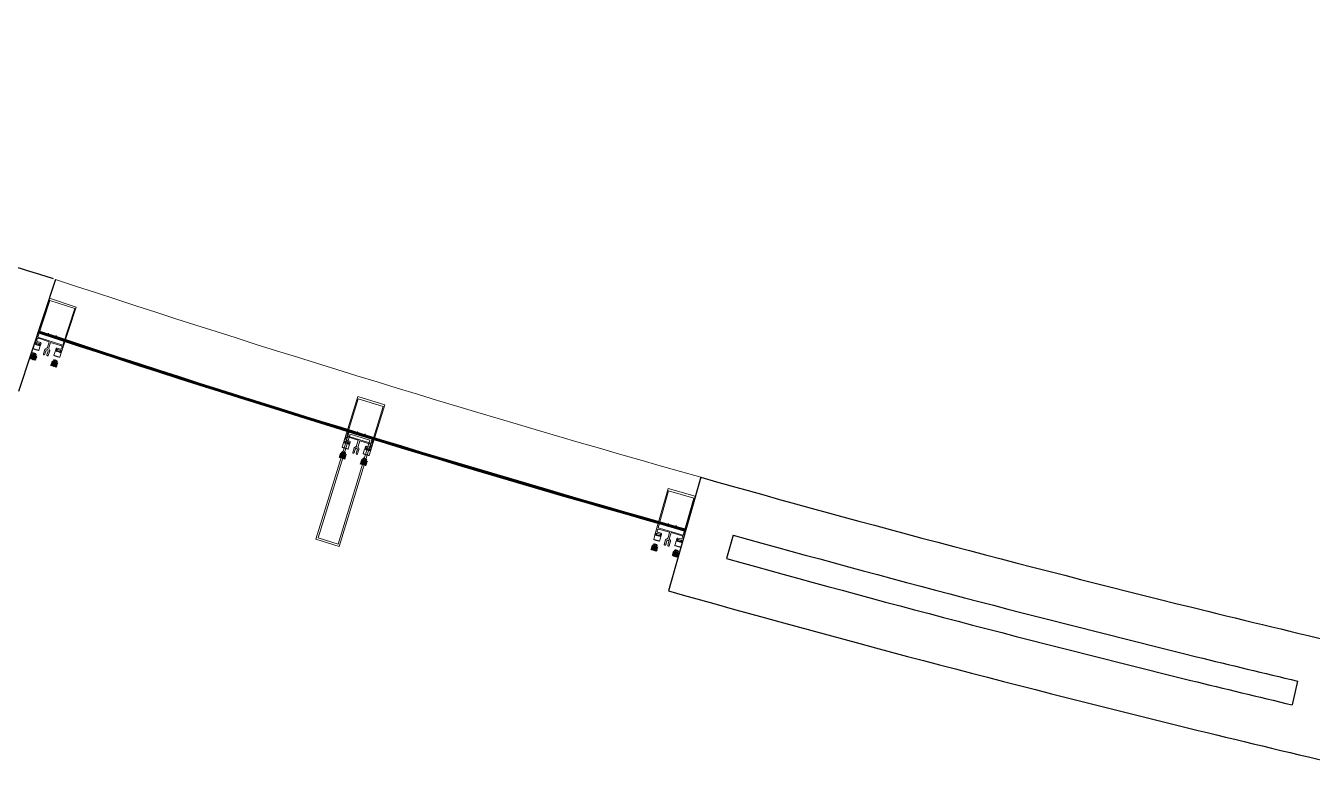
# Model space of a CAD drawing. Header units: millimetres. Extents: x 8275 to 147087, y -297470 to -191881.
# Drawn here: x 99840 to 103272, y -289359 to -287396 of the extents above; entities that cross this region are included whole.
import ezdxf

# ---------------------------------------------------------------- set-up
doc = ezdxf.new("R2010")
doc.units = ezdxf.units.MM
doc.header["$LTSCALE"] = 250
doc.header["$MEASUREMENT"] = 0
for name, color, linetype, lineweight in [('hatch', 9, 'Continuous', 0), ('wall', 1, 'Continuous', 30), ('win', 4, 'Continuous', 20)]:
    doc.layers.add(name, color=color, linetype=linetype, lineweight=lineweight)

msp = doc.modelspace()

# ---------------------------------------------------------------- hatches: boundary and pattern name
at = {"layer": 'hatch', "extrusion": (-0.000837762816836863, -0.002554982769501529, 0.9999963851017215)}
h = msp.add_hatch(dxfattribs=at)
h.set_pattern_fill('AR-HBONE', color=256, scale=0.41118421049635, style=0)
h.set_pattern_definition([(45, (-6696.189372471301, -319043.095235706), (1.826024711421459e-16, 2.326009148470459), [4.9342105259562, -1.6447368419854]), (135, (-6695.026367896935, -319041.9322311317), (1.826024711421459e-16, 2.326009148470459), [4.9342105259562, -1.6447368419854])])
h.paths.add_polyline_path([(99859.34301066614, -288272.9937269473), (99858.70244112733, -288274.9473087958), (99863.91199271596, -288276.6554942452), (99864.55256226502, -288274.7019123891)], flags=16)
h.paths.add_polyline_path([(99920.4518691593, -288293.0310106049), (99919.8112996149, -288294.9845924394), (99914.60174802347, -288293.2764069887), (99915.24231756321, -288291.3228251414)], flags=16)
edge = h.paths.add_edge_path()
edge.add_arc((99864.66647673148, -288289.7510491198), 0.685307017593639, 161.8459460190396, 341.8459460190397, ccw=False)
edge.add_arc((99863.36408883176, -288289.324002757), 0.685307017593639, 161.8459460190396, 341.8459460190397, ccw=False)
edge.add_arc((99862.06170093297, -288288.8969563938), 0.6853070184712217, 161.8459459423333, 341.84594594233346, ccw=False)
edge.add_arc((99860.75931302953, -288288.4699100293), 0.6853070185111118, 161.8459460924107, 341.8459460924108, ccw=False)
edge.add_arc((99859.45692513167, -288288.0428636668), 0.6853070167758916, 161.8459462483245, 341.8459462483246, ccw=False)
edge.add_arc((99858.15453723568, -288287.615817305), 0.685307017593639, 161.8459460190396, 341.8459460190397, ccw=False)
edge.add_arc((99856.85214933689, -288287.188770942), 0.685307017593639, 161.8459460198733, 341.84594601987345, ccw=False)
edge.add_arc((99855.5497614381, -288286.761724579), 0.6853070185310569, 161.8459460924107, 341.8459460924108, ccw=False)
edge.add_arc((99854.24737354304, -288286.3346782172), 0.6853070148412208, 161.845945950671, 341.8459459506711, ccw=False)
edge.add_arc((99852.94498564425, -288285.9076318546), 0.6853070203261121, 161.8459460882419, 341.84594608824204, ccw=False)
edge.add_arc((99851.6425977408, -288285.4805854901), 0.685307017593639, 161.8459460190396, 341.8459460190397, ccw=False)
edge.add_arc((99850.34020984574, -288285.0535391283), 0.6853070149010559, 161.8459461024159, 341.845946102416, ccw=False)
edge.add_line((99849.68901589821, -288284.8400159472), (99853.49288953264, -288273.2391233343))
edge.add_line((99853.49288953404, -288273.2391233449), (99857.13957565353, -288274.434853162))
edge.add_line((99857.1395756512, -288274.4348531608), (99857.78014519328, -288272.4812713042))
edge.add_line((99857.78014518815, -288272.4812713126), (99856.08704091917, -288271.9261110406))
edge.add_line((99856.08704092103, -288271.9261110412), (99858.72081584652, -288269.1836768612))
edge.add_line((99858.72081584792, -288269.1836768622), (99867.206616171, -288271.9661276054))
edge.add_line((99867.20661617006, -288271.9661276024), (99867.80853200733, -288275.7695283039))
edge.add_line((99867.80853200733, -288275.7695283061), (99866.11542773835, -288275.2143680342))
edge.add_line((99866.11542773928, -288275.2143680351), (99865.47485819628, -288277.1679498818))
edge.add_line((99865.47485819488, -288277.1679498809), (99869.12154431018, -288278.3636796965))
edge.add_line((99869.12154430925, -288278.3636796959), (99865.31764938479, -288289.9646372191))
edge.add_arc((99906.26613165467, -288303.3014682762), 0.685307017593639, 161.8459460890757, 341.8459460890756)
edge.add_arc((99907.56851955346, -288303.728514639), 0.685307017593639, 161.8459460890757, 341.8459460890756)
edge.add_arc((99908.87090745318, -288304.1555610021), 0.6853070184512765, 161.845946165782, 341.8459461657818)
edge.add_arc((99910.17329535756, -288304.5826073666), 0.6853070185310569, 161.8459460157046, 341.8459460157049)
edge.add_arc((99911.47568325262, -288305.0096537285), 0.6853070167758916, 161.8459458597908, 341.8459458597911)
edge.add_arc((99912.77807115047, -288305.4367000913), 0.685307017593639, 161.8459460890757, 341.8459460890756)
edge.add_arc((99914.08045904554, -288305.8637464525), 0.6853070176135841, 161.845946088242, 341.8459460882419)
edge.add_arc((99915.38284694805, -288306.2907928168), 0.6853070185111118, 161.8459460157046, 341.8459460157049)
edge.add_arc((99916.68523484404, -288306.7178391787), 0.685307014861166, 161.8459461574443, 341.8459461574442)
edge.add_arc((99917.98762274283, -288307.144885542), 0.6853070203261121, 161.8459460198734, 341.8459460198737)
edge.add_arc((99919.29001064628, -288307.5719319065), 0.685307017593639, 161.8459460890757, 341.8459460890756)
edge.add_arc((99920.59239854134, -288307.998978268), 0.6853070149210011, 161.8459460056994, 341.8459460056997)
edge.add_line((99921.24359248701, -288308.2125014476), (99925.02085120586, -288296.692777891))
edge.add_line((99925.02085120726, -288296.6927778902), (99921.37416509195, -288295.4970480746))
edge.add_line((99921.37416509009, -288295.4970480733), (99922.01473463309, -288293.5434662266))
edge.add_line((99922.01473463542, -288293.5434662279), (99923.7078389044, -288294.0986264999))
edge.add_line((99923.70783890161, -288294.0986265106), (99923.20929579186, -288290.3291211911))
edge.add_line((99923.20929579559, -288290.3291211917), (99914.72349546693, -288287.5466704661))
edge.add_line((99914.72349546786, -288287.5466704571), (99911.98634781578, -288290.2552092359))
edge.add_line((99911.98634781718, -288290.255209234), (99913.67945208616, -288290.810369506))
edge.add_line((99913.67945208336, -288290.8103695172), (99913.03888254036, -288292.7639513639))
edge.add_line((99913.03888253897, -288292.7639513633), (99909.39219642367, -288291.5682215477))
edge.add_line((99909.39219642832, -288291.5682215492), (99905.61491642176, -288303.0880100264))
at = {"layer": 'hatch', "extrusion": (-0.0007909478957752308, -0.002569860874812656, 0.9999963851017215)}
h = msp.add_hatch(dxfattribs=at)
h.set_pattern_fill('AR-HBONE', color=256, scale=0.411184210496354, angle=4.367827168757881e-19, style=0)
h.set_pattern_definition([(45.0000000000002, (-6695.660587545019, -319043.2519277833), (1.825847392846881e-16, 2.326009148470476), [4.93421052595624, -1.644736841985417]), (135, (-6694.497582970653, -319042.0889232089), (1.825847392846881e-16, 2.326009148470476), [4.934210525956235, -1.644736841985416])])
h.paths.add_polyline_path([(100684.7236865204, -288536.4448358666), (100684.1189125468, -288538.4097938339), (100689.3588004526, -288540.0225244435), (100689.9635744369, -288538.0575664684)], flags=16)
h.paths.add_polyline_path([(100746.1883947788, -288555.3624192586), (100745.5836207992, -288557.3273772121), (100740.3437328906, -288555.7146466013), (100740.9485068656, -288553.7496886352)], flags=16)
edge = h.paths.add_edge_path()
edge.add_arc((100690.3523924038, -288553.1021107764), 0.685307017593643, 162.8927021319129, 342.8927021319131, ccw=False)
edge.add_arc((100689.0424204249, -288552.6989281235), 0.685307017593643, 162.8927021319129, 342.8927021319131, ccw=False)
edge.add_arc((100687.732448447, -288552.2957454703), 0.6853070184712257, 162.8927020552067, 342.8927020552068, ccw=False)
edge.add_arc((100686.4224764644, -288551.8925628159), 0.6853070185111158, 162.8927022052841, 342.89270220528425, ccw=False)
edge.add_arc((100685.1125044873, -288551.4893801633), 0.6853070167758956, 162.8927023611978, 342.89270236119796, ccw=False)
edge.add_arc((100683.8025325122, -288551.0861975115), 0.685307017593643, 162.8927021319129, 342.8927021319131, ccw=False)
edge.add_arc((100682.4925605342, -288550.6830148585), 0.685307017593643, 162.8927021327467, 342.8927021327468, ccw=False)
edge.add_arc((100681.1825885553, -288550.2798322053), 0.6853070185310609, 162.8927022052841, 342.89270220528425, ccw=False)
edge.add_arc((100679.8726165816, -288549.8766495535), 0.6853070148412248, 162.8927020635443, 342.89270206354445, ccw=False)
edge.add_arc((100678.5626446036, -288549.4734669009), 0.6853070203261161, 162.8927022011153, 342.8927022011154, ccw=False)
edge.add_arc((100677.2526726205, -288549.0702842465), 0.685307017593643, 162.8927021319129, 342.8927021319131, ccw=False)
edge.add_arc((100675.9427006458, -288548.6671015946), 0.6853070149010599, 162.8927022152893, 342.8927022152894, ccw=False)
edge.add_line((100675.2877146592, -288548.4655102685), (100678.879024635, -288536.7970632124))
edge.add_line((100678.8790246364, -288536.7970632229), (100682.5469461781, -288537.925974652))
edge.add_line((100682.5469461758, -288537.9259746508), (100683.1517201526, -288535.9610166754))
edge.add_line((100683.1517201475, -288535.9610166838), (100681.4487565755, -288535.4368792348))
edge.add_line((100681.4487565769, -288535.4368792354), (100684.0319923018, -288532.6467880575))
edge.add_line((100684.0319923031, -288532.6467880585), (100692.5672072307, -288535.2737531142))
edge.add_line((100692.5672072293, -288535.2737531112), (100693.2385043767, -288539.0655231083))
edge.add_line((100693.2385043771, -288539.0655231105), (100691.5355408051, -288538.5413856615))
edge.add_line((100691.5355408061, -288538.5413856626), (100690.9307668278, -288540.5063436282))
edge.add_line((100690.9307668264, -288540.5063436273), (100694.598688364, -288541.635255055))
edge.add_line((100694.5986883626, -288541.6352550543), (100691.007358286, -288553.3037673988))
edge.add_arc((100732.1926486394, -288565.8903126525), 0.685307017593643, 162.8927022019492, 342.8927022019491)
edge.add_arc((100733.5026206169, -288566.2934953054), 0.685307017593643, 162.8927022019492, 342.8927022019491)
edge.add_arc((100734.8125925958, -288566.6966779584), 0.6853070184512805, 162.8927022786554, 342.8927022786553)
edge.add_arc((100736.1225645793, -288567.0998606128), 0.6853070185310609, 162.892702128578, 342.8927021285783)
edge.add_arc((100737.432536554, -288567.5030432648), 0.6853070167758956, 162.8927019726643, 342.8927019726646)
edge.add_arc((100738.742508532, -288567.9062259177), 0.685307017593643, 162.8927022019492, 342.8927022019491)
edge.add_arc((100740.0524805057, -288568.309408569), 0.6853070176135881, 162.8927022011154, 342.8927022011153)
edge.add_arc((100741.3624524879, -288568.7125912232), 0.6853070185111158, 162.892702128578, 342.8927021285783)
edge.add_arc((100742.6724244626, -288569.1157738752), 0.68530701486117, 162.8927022703178, 342.8927022703177)
edge.add_arc((100743.9823964415, -288569.5189565286), 0.6853070203261161, 162.8927021327468, 342.8927021327472)
edge.add_arc((100745.2923684236, -288569.922139183), 0.685307017593643, 162.8927022019492, 342.8927022019491)
edge.add_arc((100746.6023403978, -288570.3253218346), 0.6853070149210051, 162.8927021185729, 342.8927021185731)
edge.add_line((100747.2573263831, -288570.5269131592), (100750.8235087073, -288558.9401078239))
edge.add_line((100750.8235087096, -288558.9401078231), (100747.1555871721, -288557.8111963954))
edge.add_line((100747.1555871693, -288557.8111963941), (100747.7603611475, -288555.8462384285))
edge.add_line((100747.7603611503, -288555.8462384298), (100749.4633247223, -288556.3703758788))
edge.add_line((100749.4633247195, -288556.3703758896), (100748.8960022604, -288552.6106071714))
edge.add_line((100748.8960022646, -288552.610607172), (100740.360787332, -288549.983642134))
edge.add_line((100740.3607873329, -288549.9836421249), (100737.6735769202, -288552.7417320046))
edge.add_line((100737.6735769216, -288552.7417320026), (100739.3765404936, -288553.2658694516))
edge.add_line((100739.3765404908, -288553.2658694629), (100738.7717665126, -288555.2308274285))
edge.add_line((100738.7717665117, -288555.230827428), (100735.1038449741, -288554.1019160003))
edge.add_line((100735.1038449793, -288554.1019160017), (100731.5376425567, -288565.6887866357))
at = {"layer": 'hatch', "extrusion": (-0.00073484566932782, -0.002586461933220639, 0.9999963851017214)}
h = msp.add_hatch(dxfattribs=at)
h.set_pattern_fill('AR-HBONE', color=256, scale=0.411184210496346, angle=-2.547899181775431e-19, style=0)
h.set_pattern_definition([(45, (-6695.026881053927, -319043.4267600465), (1.826093668644895e-16, 2.326009148470429), [4.934210525956163, -1.644736841985384]), (135, (-6693.863876479561, -319042.2637554721), (1.826093668644895e-16, 2.326009148470429), [4.934210525956163, -1.644736841985384])])
h.paths.add_polyline_path([(101516.1925901919, -288782.5873112087), (101515.6307130362, -288784.5649627033), (101520.9044503476, -288786.0633017991), (101521.4663275144, -288784.0856502965)], flags=16)
h.paths.add_polyline_path([(101578.054357306, -288800.1630641733), (101577.4924801438, -288802.1407156542), (101572.2187428288, -288800.6423765573), (101572.7806199854, -288798.6647250638)], flags=16)
edge = h.paths.add_edge_path()
edge.add_arc((101522.182393331, -288799.118173125), 0.685307017593635, 164.1394447561272, 344.1394447561273, ccw=False)
edge.add_arc((101520.8639590013, -288798.7435883507), 0.685307017593635, 164.1394447561272, 344.1394447561273, ccw=False)
edge.add_arc((101519.5455246716, -288798.369003576), 0.6853070184712177, 164.1394446794209, 344.1394446794211, ccw=False)
edge.add_arc((101518.2270903373, -288797.9944188001), 0.6853070185111078, 164.1394448294983, 344.1394448294985, ccw=False)
edge.add_arc((101516.9086560085, -288797.6198340261), 0.6853070167758876, 164.1394449854121, 344.13944498541224, ccw=False)
edge.add_arc((101515.5902216816, -288797.2452492527), 0.685307017593635, 164.1394447561272, 344.1394447561273, ccw=False)
edge.add_arc((101514.2717873519, -288796.8706644781), 0.685307017593635, 164.1394447569609, 344.1394447569611, ccw=False)
edge.add_arc((101512.9533530212, -288796.4960797036), 0.6853070185310529, 164.1394448294983, 344.1394448294985, ccw=False)
edge.add_arc((101511.6349186962, -288796.1214949301), 0.6853070148412168, 164.1394446877586, 344.1394446877587, ccw=False)
edge.add_arc((101510.3164843665, -288795.746910156), 0.6853070203261081, 164.1394448253295, 344.1394448253297, ccw=False)
edge.add_arc((101508.9980500312, -288795.3723253803), 0.685307017593635, 164.1394447561272, 344.1394447561273, ccw=False)
edge.add_arc((101507.6796157052, -288794.9977406068), 0.685307014901052, 164.1394448395035, 344.13944483950365, ccw=False)
edge.add_line((101507.0203985432, -288794.8104482199), (101510.3569757179, -288783.0666235958))
edge.add_line((101510.3569757193, -288783.0666236063), (101514.0485918456, -288784.1154609754))
edge.add_line((101514.0485918428, -288784.1154609745), (101514.6104690018, -288782.1378094716))
edge.add_line((101514.6104689976, -288782.1378094801), (101512.8965043686, -288781.6508492732))
edge.add_line((101512.8965043695, -288781.6508492737), (101515.4184216195, -288778.805212443))
edge.add_line((101515.4184216214, -288778.8052124439), (101524.0087735988, -288781.2458460027))
edge.add_line((101524.0087735978, -288781.2458459997), (101524.7624133345, -288785.0221122401))
edge.add_line((101524.762413334, -288785.0221122424), (101523.0484487051, -288784.5351520355))
edge.add_line((101523.048448706, -288784.5351520365), (101522.4865715457, -288786.5128035294))
edge.add_line((101522.4865715438, -288786.5128035286), (101526.1781876655, -288787.5616408965))
edge.add_line((101526.1781876655, -288787.5616408958), (101522.8415918154, -288799.3055312302))
edge.add_arc((101564.290990835, -288810.9929853501), 0.685307017593635, 164.1394448261634, 344.1394448261633)
edge.add_arc((101565.6094251638, -288811.3675701245), 0.685307017593635, 164.1394448261634, 344.1394448261633)
edge.add_arc((101566.9278594944, -288811.742154899), 0.6853070184512725, 164.1394449028696, 344.1394449028695)
edge.add_arc((101568.2462938297, -288812.1167396748), 0.6853070185310529, 164.1394447527922, 344.1394447527924)
edge.add_arc((101569.5647281557, -288812.4913244483), 0.6853070167758876, 164.1394445968785, 344.1394445968787)
edge.add_arc((101570.8831624854, -288812.8659092227), 0.685307017593635, 164.1394448261634, 344.1394448261633)
edge.add_arc((101572.2015968104, -288813.2404939955), 0.6853070176135801, 164.1394448253296, 344.1394448253295)
edge.add_arc((101573.5200311448, -288813.6150787713), 0.6853070185111078, 164.1394447527922, 344.1394447527924)
edge.add_arc((101574.8384654708, -288813.9896635448), 0.685307014861162, 164.139444894532, 344.1394448945319)
edge.add_arc((101576.1568998014, -288814.3642483196), 0.6853070203261081, 164.139444756961, 344.1394447569612)
edge.add_arc((101577.4753341348, -288814.7388330954), 0.685307017593635, 164.1394448261634, 344.1394448261633)
edge.add_arc((101578.7937684608, -288815.1134178686), 0.6853070149209971, 164.1394447427871, 344.1394447427872)
edge.add_line((101579.4529856219, -288815.3007102541), (101582.766217458, -288803.6390547521))
edge.add_line((101582.7662174599, -288803.6390547511), (101579.0746013382, -288802.5902173832))
edge.add_line((101579.0746013354, -288802.5902173821), (101579.6364784957, -288800.6125658891))
edge.add_line((101579.6364784995, -288800.6125658902), (101581.3504431284, -288801.0995260971))
edge.add_line((101581.3504431256, -288801.0995261081), (101580.7014497485, -288797.3529912847))
edge.add_line((101580.7014497527, -288797.352991285), (101572.1110977707, -288794.9123577441))
edge.add_line((101572.1110977707, -288794.912357735), (101569.4845341611, -288797.7282631295))
edge.add_line((101569.484534163, -288797.7282631276), (101571.198498792, -288798.2152233344))
edge.add_line((101571.1984987901, -288798.2152233458), (101570.6366216298, -288800.1928748388))
edge.add_line((101570.6366216279, -288800.1928748383), (101566.9450055062, -288799.1440374704))
edge.add_line((101566.9450055109, -288799.1440374717), (101563.6317550023, -288810.8057586943))

# ---------------------------------------------------------------- linework, layer by layer
at = {"layer": 'wall'}
for p, q in [((99919.31946673384, -288073.1428781042, -11300.6378476528), (99820.30646660505, -288372.1770334087, -11300.6378476528)), ((101640.6212741956, -288601.073236539, -11300.6378476528), (101554.9493025085, -288904.1991402557, -11300.6378476528)), ((101726.9646373056, -288755.1736945349, -11300.6378476528), (101709.2862108964, -288817.7237780229, -11300.6378476528)), ((101726.9646373028, -288755.1740433056, -11300.6378476528), (101709.2862108955, -288817.7241267933, -11300.6378476528)), ((101675.2892379584, -288938.0123968375, -11300.6378476528), (101675.2373593953, -288938.1959543767, -11300.6378476528)), ((103233.3476517773, -289145.1042771202, -11300.6378476528), (103218.4568439592, -289208.3759247178, -11300.6378476528)), ((103233.3476517973, -289145.104625807, -11300.6378476528), (103218.4568439601, -289208.3762734887, -11300.6378476528)), ((103189.8206685469, -289330.0521978494, -11300.6378476528), (103189.7769703991, -289330.2378730548, -11300.6378476528))]:
    msp.add_line(p, q, dxfattribs=at)
for centre, radius, start, end in [((75126.12655625073, -368191.7720498739, -11300.6378476528), 83867.26247280023, 72.8092418027839, 74.44561606530247), ((112694.2908946136, -249490.807356408, -11300.6378476528), 40642.29950792503, 254.2182042865973, 256.1911063021224), ((112694.2908946136, -249490.807356408, -11300.6378476528), 40767.29950792503, 254.3938839034331, 256.1911063021224), ((112694.2908946117, -249490.8077051787, -11300.6378476528), 40767.29950792503, 254.3938839311237, 256.1911063296013), ((112694.2908123974, -249490.807624929, -11300.6378476528), 40832.29922754137, 254.3936042547675, 256.1911063021224), ((112694.2908123964, -249490.8079736995, -11300.6378476528), 40832.29922754137, 254.3936042547675, 256.1911063296013), ((112694.2908123974, -249490.807624929, -11300.6378476528), 40957.29922754137, 254.2182042865973, 256.1911063021224), ((112694.2818140262, -249490.8613272763, -11300.6378476528), 40642.24492957115, 256.1911005874219, 256.756592797746), ((112694.2818140262, -249490.8613272763, -11300.6378476528), 40767.24492957115, 256.1911005874219, 256.5809129448877), ((112694.2818140248, -249490.861676047, -11300.6378476528), 40767.24492957115, 256.191100614901, 256.5809129723277), ((112694.285060701, -249490.8377801205, -11300.6378476528), 40832.2685710791, 256.1911040217216, 256.5811958503572), ((112694.2850606991, -249490.8381288912, -11300.6378476528), 40832.2685710791, 256.1911040217216, 256.5811958229172), ((112694.285060701, -249490.8377801205, -11300.6378476528), 40957.2685710791, 256.1911040217216, 256.7565959498203)]:
    msp.add_arc(centre, radius, start, end, dxfattribs=at)
at = {"layer": 'win', "extrusion": (-0.0008377628168367252, -0.002554982769501561, 0.9999963851017215)}
for p, q in [((99899.71093174489, -288223.1243369936, -11300.6378476528), (99897.98149996111, -288223.9996756769, -11300.6378476528)), ((99901.4191054441, -288217.9148024127, -11300.6378476528), (99899.71093174489, -288223.1243369936, -11300.6378476528)), ((99900.54376051482, -288216.1853737917, -11300.6378476528), (99901.4191054441, -288217.9148024127, -11300.6378476528)), ((99919.6525424188, -288223.8934319645, -11300.6378476528), (99917.9443687168, -288229.1029665574, -11300.6378476528)), ((99917.9443687168, -288229.1029665574, -11300.6378476528), (99918.8197136512, -288230.8323951804, -11300.6378476528)), ((99921.38197419792, -288223.0180932927, -11300.6378476528), (99919.6525424188, -288223.8934319645, -11300.6378476528))]:
    msp.add_line(p, q, dxfattribs=at)
at = {"layer": 'win', "extrusion": (-0.0007909478957750962, -0.002569860874812686, 0.9999963851017215)}
for p, q in [((100724.1570163504, -288485.8680291977, -11300.6378476528), (100722.4438640964, -288486.7748155332, -11300.6378476528)), ((100725.7697358052, -288480.6281585985, -11300.6378476528), (100724.1570163504, -288485.8680291977, -11300.6378476528)), ((100724.8629432828, -288478.9150096203, -11300.6378476528), (100725.7697358052, -288480.6281585985, -11300.6378476528)), ((100744.109349228, -288486.272697086, -11300.6378476528), (100742.4966297704, -288491.5125676973, -11300.6378476528)), ((100745.8225014783, -288485.3659107622, -11300.6378476528), (100744.109349228, -288486.272697086, -11300.6378476528)), ((100742.4966297704, -288491.5125676973, -11300.6378476528), (100743.4034222988, -288493.2257166774, -11300.6378476528))]:
    msp.add_line(p, q, dxfattribs=at)
at = {"layer": 'win', "extrusion": (-0.000734845669327679, -0.002586461933220673, 0.9999963851017215)}
for p, q in [((101556.0148700066, -288725.8434391672, -11300.6378476528), (101554.5165413385, -288731.1171588355, -11300.6378476528)), ((101555.0710174893, -288724.1504257219, -11300.6378476528), (101556.0148700066, -288725.8434391672, -11300.6378476528)), ((101576.1659724503, -288730.1437620623, -11300.6378476528), (101574.472955599, -288731.0876084535, -11300.6378476528)), ((101554.5165413385, -288731.1171588355, -11300.6378476528), (101552.8235244835, -288732.0610052384, -11300.6378476528)), ((101574.472955599, -288731.0876084535, -11300.6378476528), (101572.974626929, -288736.3613281337, -11300.6378476528)), ((101572.974626929, -288736.3613281337, -11300.6378476528), (101573.918479451, -288738.0543415809, -11300.6378476528))]:
    msp.add_line(p, q, dxfattribs=at)
at = {"layer": 'win', "extrusion": (-0.0008377628168367252, -0.002554982769501561, 0.9999963851017215), "elevation": -10479.91656970531}
msp.add_lwpolyline([(99888.95773093337, -288294.6762810763), (99889.30786754991, -288295.3680547763), (99888.61609384038, -288295.7181913865), (99887.7620011183, -288298.3229671906), (99888.11213773125, -288299.0147408901), (99887.4203640236, -288299.364877505), (99886.56627129749, -288301.9696533049), (99886.92006792671, -288302.6686581823, 0.9606708062894292), (99890.3453210856, -288303.6415087577), (99894.27289051813, -288291.66337396, 0.1989123673796638), (99894.12980274284, -288289.7805626277), (99891.98908113546, -288285.5510851575, -0.1989123673796519), (99891.84599337033, -288283.6682738225), (99896.76205496844, -288268.6754774975), (99925.67506630793, -288278.1559067494, -0.414213562373095), (99927.25068106723, -288281.2688884119), (99926.01224661212, -288285.0458133271, -0.414213562373095), (99922.89926495364, -288286.6214280896), (99914.56398239886, -288283.888331374, 0.414213562373095), (99911.45100072467, -288285.4639461298), (99909.44388282795, -288291.5851692483), (99913.0905689421, -288292.780899077), (99913.73113848403, -288290.8273172193), (99912.03803420914, -288290.2721569567), (99913.10565011311, -288287.0161872036), (99924.8271412064, -288290.8596044715), (99923.75952530435, -288294.115574213), (99922.06642102559, -288293.5604139484), (99921.42585148648, -288295.5139957846), (99925.07253760073, -288296.7097256004), (99965.17504304125, -288174.4069169538), (99893.54370864927, -288150.9193670094), (99853.44120320638, -288273.2221756658), (99857.08788932067, -288274.4179054805), (99857.72845886652, -288272.4643236247), (99856.03535459585, -288271.9091633624), (99857.1029705065, -288268.6531936139), (99868.82446158002, -288272.4966108756), (99867.75684568263, -288275.7525806279), (99866.06374141134, -288275.1974203559), (99865.42317186238, -288277.1510022003), (99869.06985798698, -288278.3467320066), (99871.07697588639, -288272.225508888, 0.414213562373095), (99869.50136112644, -288269.1125272181), (99861.16607857557, -288266.3794305053, -0.414213562373095), (99859.59046381021, -288263.2664488318), (99860.8288982613, -288259.4895239272, -0.414213562373095), (99863.94187993817, -288257.9139091591), (99892.85489128015, -288267.3943384106), (99887.93882967139, -288282.3871347334, -0.1989123673796519), (99886.70865934048, -288283.8196617287), (99882.4791818702, -288285.9603833365, 0.1989123673796638), (99881.24901153124, -288287.3929103386), (99877.32144210151, -288299.3710451309, 0.9606708062894292), (99880.65771484216, -288300.6152644816), (99881.35671971133, -288300.2614678444), (99882.21081243905, -288297.6566920565), (99881.86067582377, -288296.9649183498), (99882.55244952545, -288296.6147817301), (99883.40654225214, -288294.0100059377), (99883.05640564726, -288293.3182322386), (99883.74817934766, -288292.968095616), (99884.60227207614, -288290.3633198285), (99884.25213545331, -288289.6715461173), (99888.40277767465, -288287.5707264337), (99890.50359735978, -288291.7213686572), (99889.81182366228, -288292.0715052768)], format="xyb", close=True, dxfattribs=at)
at = {"layer": 'win', "extrusion": (-0.0008377628168367252, -0.002554982769501561, 0.9999963851017215)}
for points, elevation in [([(99894.44029899624, -288156.9830113309), (99862.45167444539, -288254.5404499086), (99928.87345724608, -288276.3198144039), (99960.8620817978, -288178.7623758175)], -10479.91656970532), ([(99859.34301069805, -288272.9937269625), (99858.70244116127, -288274.9473088115), (99863.91199274956, -288276.6554942605), (99864.55256230202, -288274.7019124068)], -10479.91656970533), ([(99920.45186919272, -288293.0310106205), (99919.81129965068, -288294.9845924553), (99914.60174805959, -288293.2764070058), (99915.24231759457, -288291.3228251566)], -10479.91656970532)]:
    msp.add_lwpolyline(points, close=True, dxfattribs=dict(at, elevation=elevation))
at = {"layer": 'win', "extrusion": (-0.0008377628168367252, -0.002554982769501561, 0.9999963851017215), "elevation": -10479.91656970532}
for points in [[(99865.31767071699, -288289.9645723176, -0.9999999999999999), (99864.01528281262, -288289.5375259529, -0.9999999999999999), (99862.71289492141, -288289.1104795926, -0.9999999999999999), (99861.41050701925, -288288.6834332282, -0.9999999999999999), (99860.10811911781, -288288.2563868646, -0.9999999999999999), (99858.8057312184, -288287.8293405101, -0.9999999999999999), (99857.5033433178, -288287.4022941371, -0.9999999999999999), (99856.20095541827, -288286.975247775, -0.9999999999999999), (99854.89856752915, -288286.5482014156, -0.9999999999999999), (99853.59617963161, -288286.1211550531, -0.9999999999999999), (99852.29379172955, -288285.6941086891, -0.9999999999999999), (99850.99140383003, -288285.267062325, -0.9999999999999999), (99849.68901593449, -288284.840015963), (99853.49288957022, -288273.2391233619), (99857.08788932614, -288274.4179054777), (99857.72845885942, -288272.4643236246), (99856.08704095057, -288271.9261110532), (99858.72081588203, -288269.1836768785), (99867.20661621068, -288271.9661276226), (99867.80853204074, -288275.7695283196), (99866.06374140785, -288275.1974203514), (99865.42317186459, -288277.1510022006), (99869.1215443461, -288278.3636797143), (99865.31764941689, -288289.9646372427)], [(99905.61493773897, -288303.0879451096, 0.9999999999999999), (99906.9173256446, -288303.5149914748, 0.9999999999999999), (99908.21971353251, -288303.942037833, 0.9999999999999999), (99909.52210143674, -288304.3690841985, 0.9999999999999999), (99910.8244893445, -288304.7961305652, 0.9999999999999999), (99912.12687723209, -288305.2231769238, 0.9999999999999999), (99913.42926512727, -288305.6502232837, 0.9999999999999999), (99914.73165302853, -288306.0772696488, 0.9999999999999999), (99916.03404092358, -288306.5043160092, 0.9999999999999999), (99917.33642882452, -288306.9313623734, 0.9999999999999999), (99918.63881672759, -288307.358408738, 0.9999999999999999), (99919.94120462581, -288307.7854551011, 0.9999999999999999), (99921.24359251712, -288308.2125014619), (99925.02085124054, -288296.6927779063), (99921.37416512903, -288295.4970480916), (99922.01473466693, -288293.5434662411), (99923.70783892792, -288294.0986265215), (99923.20929582996, -288290.3291212086), (99914.72349549706, -288287.5466704704), (99911.98634784692, -288290.2552092468), (99913.67945211878, -288290.8103695319), (99913.03888257885, -288292.7639513824), (99909.39219646482, -288291.5682215658), (99905.61491645608, -288303.0880100319)]]:
    msp.add_lwpolyline(points, format="xyb", dxfattribs=at)
at = {"layer": 'win', "extrusion": (-0.0007909478957750962, -0.002569860874812686, 0.9999963851017215), "elevation": -10475.48326528166}
msp.add_lwpolyline([(100714.7295686241, -288557.5827603004), (100715.0922843537, -288558.268022148), (100714.4070224977, -288558.6307378741), (100713.6006571946, -288561.250681837), (100713.9633729243, -288561.9359436841), (100713.2781110687, -288562.2986594147), (100712.471745763, -288564.918603373), (100712.8382529962, -288565.6110283295, 0.9606708062894292), (100716.2807069016, -288566.5211429198), (100719.9888004496, -288554.473256918, 0.1989123673796638), (100719.8113407444, -288552.5933737629), (100717.5937109157, -288548.4037095036, -0.1989123673796519), (100717.41625122, -288546.5238263453), (100722.0575991603, -288531.4437238067), (100751.1389770601, -288540.3943786976, -0.414213562373095), (100752.7711978412, -288543.4780570246), (100751.6019681437, -288547.2769757699, -0.414213562373095), (100748.5182898203, -288548.9091965531), (100740.1344691594, -288546.3288275814, 0.414213562373095), (100737.0507908197, -288547.9610483581), (100735.1558323588, -288554.1179166488), (100738.8237538964, -288555.2468280896), (100739.4285278734, -288553.281870113), (100737.7255642953, -288552.7577326737), (100738.7335209241, -288549.4828027221), (100750.5232687314, -288553.1114466002), (100749.5153121042, -288556.3863765399), (100747.8123485235, -288555.8622390984), (100747.2075745478, -288557.8271970535), (100750.8754960826, -288558.9561084814), (100788.737041849, -288435.9411041212), (100716.6885830974, -288413.7660582248), (100678.8270373284, -288536.7810625948), (100682.4949588651, -288537.9099740214), (100683.0997328463, -288535.9450160467), (100681.3967692717, -288535.4208786076), (100682.4047259081, -288532.1459486608), (100694.1944736949, -288535.7745925328), (100693.1865170732, -288539.0495224832), (100691.4835534987, -288538.5253850341), (100690.8787795132, -288540.4903429977), (100694.5467010596, -288541.619254416), (100696.4416595235, -288535.4623861249, 0.414213562373095), (100694.8094387426, -288532.3787077902), (100686.4256180848, -288529.7983388209, -0.414213562373095), (100684.7933972988, -288526.7146604826), (100685.9626269907, -288522.9157417481, -0.414213562373095), (100689.0463053332, -288521.2835209592), (100718.1276832344, -288530.2341758496), (100713.486335284, -288545.3142783862, -0.1989123673796519), (100712.28254011, -288546.7690394723), (100708.0928758508, -288548.9866693034, 0.1989123673796638), (100706.8890806697, -288550.4414303965), (100703.1809871235, -288562.4893163927, 0.9606708062894292), (100706.5394329107, -288563.6723799962), (100707.2318578583, -288563.3058727524), (100708.0382231659, -288560.6859288061), (100707.6755074358, -288560.0006669515), (100708.3607692869, -288559.6379512161), (100709.1671345912, -288557.0180072651), (100708.8044188722, -288556.332745418), (100709.4896807196, -288555.9700296798), (100710.296046028, -288553.3500857339), (100709.9333302886, -288552.6648238754), (100714.0449013971, -288550.4885294971), (100716.2211957772, -288554.6001006072), (100715.5359339303, -288554.9628163424)], format="xyb", close=True, dxfattribs=at)
at = {"layer": 'win', "extrusion": (-0.0007909478957750962, -0.002569860874812686, 0.9999963851017215), "elevation": -10475.48326528167}
for points in [[(100717.6957964395, -288419.8123114436), (100687.4947210771, -288517.9378482282), (100754.3032919228, -288538.5001635155), (100784.5043672867, -288440.3746267219)], [(100684.7236865543, -288536.4448358815), (100684.118912581, -288538.4097938492), (100689.358800485, -288540.0225244584), (100689.9635744742, -288538.0575664857)], [(100746.1883948133, -288555.3624192737), (100745.5836208348, -288557.3273772275), (100740.3437329277, -288555.7146466179), (100740.9485068973, -288553.74968865)]]:
    msp.add_lwpolyline(points, close=True, dxfattribs=at)
at = {"layer": 'win', "elevation": -11300.6378476528}
for points in [[(100676.170175625, -288785.3784444961), (100764.4185032463, -288498.6516883817), (100702.2943727546, -288479.5312173968), (100614.0460451329, -288766.2579735115)], [(100672.8622018173, -288779.1288597671), (100758.168918517, -288501.9596621897), (100705.6023465623, -288485.7808021256), (100620.2956298622, -288762.9499997029)]]:
    msp.add_lwpolyline(points, close=True, dxfattribs=at)
at = {"layer": 'win', "extrusion": (-0.0007909478957750962, -0.002569860874812686, 0.9999963851017215)}
for points, elevation in [([(100691.0073784288, -288553.3037021186, -0.9999999999999999), (100689.6974064452, -288552.9005194639, -0.9999999999999999), (100688.3874344749, -288552.4973368135, -0.9999999999999999), (100687.0774624939, -288552.0941541592, -0.9999999999999999), (100685.7674905133, -288551.6909715055, -0.9999999999999999), (100684.4575185341, -288551.2877888611, -0.9999999999999999), (100683.1475465545, -288550.8846061982, -0.9999999999999999), (100681.837574576, -288550.481423546, -0.9999999999999999), (100680.5276026079, -288550.0782408966, -0.9999999999999999), (100679.2176306299, -288549.6750582439, -0.9999999999999999), (100677.9076586486, -288549.27187559, -0.9999999999999999), (100676.5976866686, -288548.868692936, -0.9999999999999999), (100675.2877146952, -288548.4655102836), (100678.8790246715, -288536.7970632392), (100682.4949588696, -288537.9099740184), (100683.0997328368, -288535.9450160467), (100681.4487566048, -288535.4368792472), (100684.0319923385, -288532.6467880743), (100692.5672072706, -288535.273753131), (100693.2385044094, -288539.0655231237), (100691.4835534939, -288538.5253850298), (100690.8787795154, -288540.4903429978), (100694.5986883992, -288541.6352550723), (100691.0073583166, -288553.303767422)], -10475.48326528169), ([(100731.5376626848, -288565.6887213403, 0.9999999999999999), (100732.8476346671, -288566.0919039955, 0.9999999999999999), (100734.1576066349, -288566.4950866439, 0.9999999999999999), (100735.4675786187, -288566.8982692995, 0.9999999999999999), (100736.7775506075, -288567.3014519559, 0.9999999999999999), (100738.0875225733, -288567.7046346047, 0.9999999999999999), (100739.3974945501, -288568.1078172546, 0.9999999999999999), (100740.7074665298, -288568.51099991, 0.9999999999999999), (100742.0174385041, -288568.9141825602, 0.9999999999999999), (100743.3274104827, -288569.3173652146, 0.9999999999999999), (100744.6373824661, -288569.720547869, 0.9999999999999999), (100745.9473544433, -288570.1237305221, 0.9999999999999999), (100747.2573264138, -288570.526913173), (100750.8235087422, -288558.9401078386), (100747.1555872084, -288557.8111964118), (100747.7603611812, -288555.8462384423), (100749.4633247463, -288556.3703758998), (100748.8960022997, -288552.6106071882), (100740.3607873612, -288549.9836421378), (100737.6735769506, -288552.7417320148), (100739.3765405263, -288553.2658694771), (100738.771766551, -288555.2308274463), (100735.1038450153, -288554.1019160179), (100731.5376425918, -288565.6887866407)], -10475.48326528167)]:
    msp.add_lwpolyline(points, format="xyb", dxfattribs=dict(at, elevation=elevation))
at = {"layer": 'win', "extrusion": (-0.000734845669327679, -0.002586461933220673, 0.9999963851017215), "elevation": -10470.5624141489}
msp.add_lwpolyline([(101546.6512888213, -288803.0673621893), (101547.028828645, -288803.7445698261), (101546.3516209972, -288804.1221096442), (101545.6024514524, -288806.75897831), (101545.9799912722, -288807.4361859466), (101545.3027836288, -288807.8137257694), (101544.5536140783, -288810.4505944311), (101544.9351003638, -288811.1348809851, 0.9606708062894292), (101548.3965416367, -288811.9698790478), (101551.8416188875, -288799.8441643218, 0.1989123673796638), (101551.6232986072, -288797.9685873759), (101549.3150348568, -288793.8281662469, -0.1989123673796519), (101549.0967145866, -288791.9525892981), (101553.4088501885, -288776.7750700723), (101582.6780922939, -288785.0908520605, -0.414213562373095), (101584.3770214874, -288788.1382864395), (101583.2907256397, -288791.9617460046, -0.414213562373095), (101580.2432912628, -288793.6606752017), (101571.805311552, -288791.2633326523, 0.414213562373095), (101568.7578771605, -288792.9622618435), (101566.9973287289, -288799.1589031869), (101570.6889448498, -288800.2077405677), (101571.2508220114, -288798.2300890639), (101569.5368573749, -288797.7431288667), (101570.4733193068, -288794.4470430361), (101582.3392282785, -288797.8183060076), (101581.4027663482, -288801.1143918262), (101579.6888017115, -288800.627431627), (101579.126924552, -288802.6050831093), (101582.8185406721, -288803.6539204777), (101617.9945571146, -288679.8442447134), (101545.4806690231, -288659.2420821342), (101510.3046525771, -288783.051757908), (101513.9962686982, -288784.1005952751), (101514.5581458632, -288782.1229437728), (101512.8441812331, -288781.6359835756), (101513.7806431712, -288778.3398977499), (101525.6465521226, -288781.7111607156), (101524.7100901996, -288785.0072465452), (101522.9961255678, -288784.5202863381), (101522.4342483979, -288786.4979378291), (101526.1258645292, -288787.5467751872), (101527.8864129639, -288781.3501338435, 0.414213562373095), (101526.1874837668, -288778.3026994572), (101517.7495040613, -288775.9053569103, -0.414213562373095), (101516.0505748623, -288772.8579225206), (101517.1368707051, -288769.0344629662, -0.414213562373095), (101520.1843050989, -288767.335533763), (101549.453547207, -288775.6513157507), (101545.1414115953, -288790.8288349747, -0.1989123673796519), (101543.9695541632, -288792.3094439002), (101539.8291330322, -288794.6177076524, 0.1989123673796638), (101538.6572755908, -288796.0983165853), (101535.2121983421, -288808.2240313058, 0.9606708062894292), (101538.5955902238, -288809.3337416172), (101539.279876769, -288808.9522553242), (101540.0290463213, -288806.3153866743), (101539.6515064973, -288805.6381790307), (101540.3287141385, -288805.2606392032), (101541.0778836841, -288802.6237705492), (101540.7003438732, -288801.9465629127), (101541.3775515113, -288801.5690230826), (101542.1267210599, -288798.9321544332), (101541.7491812298, -288798.2549467855), (101545.812427073, -288795.9897078552), (101548.0776660069, -288800.0529537008), (101547.40045837, -288800.4304935278)], format="xyb", close=True, dxfattribs=at)
at = {"layer": 'win', "extrusion": (-0.000734845669327679, -0.002586461933220673, 0.9999963851017215)}
for points, elevation in [([(101546.6191985849, -288665.2649890022), (101518.5602928533, -288764.0244125102), (101585.8004436292, -288783.1282359943), (101613.8593493631, -288684.3688124774)], -10470.5624141489), ([(101516.1925902289, -288782.5873112226), (101515.630713073, -288784.5649627174), (101520.9044503838, -288786.0633018129), (101521.4663275551, -288784.0856503126)], -10470.56241414892), ([(101578.0543573437, -288800.1630641873), (101577.4924801815, -288802.1407156686), (101572.2187428668, -288800.6423765727), (101572.7806200211, -288798.6647250775)], -10470.56241414891)]:
    msp.add_lwpolyline(points, close=True, dxfattribs=dict(at, elevation=elevation))
for points, elevation in [([(101522.8416105358, -288799.3054655268, -0.9999999999999999), (101521.5231762011, -288798.9308807508, -0.9999999999999999), (101520.2047418784, -288798.5562959787, -0.9999999999999999), (101518.886307545, -288798.1817112031, -0.9999999999999999), (101517.5678732125, -288797.8071264279, -0.9999999999999999), (101516.249438883, -288797.432541662, -0.9999999999999999), (101514.93100455, -288797.0579568776, -0.9999999999999999), (101513.6125702198, -288796.683372104, -0.9999999999999999), (101512.294135901, -288796.3087873328, -0.9999999999999999), (101510.9757015723, -288795.9342025586, -0.9999999999999999), (101509.6572672398, -288795.5596177833, -0.9999999999999999), (101508.3388329094, -288795.1850330078, -0.9999999999999999), (101507.0203985829, -288794.8104482338), (101510.3569757601, -288783.0666236216), (101513.996268705, -288784.100595272), (101514.5581458547, -288782.1229437729), (101512.8965044023, -288781.6508492844), (101515.4184216607, -288778.8052124587), (101524.008773643, -288781.2458460182), (101524.762413371, -288785.0221122543), (101522.9961255625, -288784.5202863339), (101522.4342484023, -288786.4979378291), (101526.1781877065, -288787.5616409127), (101522.8415918502, -288799.3055312524)], -10470.56241414892), ([(101563.6317737086, -288810.805692976, 0.9999999999999999), (101564.9502080432, -288811.1802777527, 0.9999999999999999), (101566.2686423625, -288811.5548625229, 0.9999999999999999), (101567.587076698, -288811.9294472997, 0.9999999999999999), (101568.9055110368, -288812.3040320773, 0.9999999999999999), (101570.2239453551, -288812.678616848, 0.9999999999999999), (101571.5423796818, -288813.0532016195, 0.9999999999999999), (101572.8608140142, -288813.427786396, 0.9999999999999999), (101574.1792483404, -288813.802371168, 0.9999999999999999), (101575.4976826707, -288814.1769559439, 0.9999999999999999), (101576.8161170055, -288814.5515407197, 0.9999999999999999), (101578.1345513349, -288814.9261254944, 0.9999999999999999), (101579.4529856573, -288815.3007102669), (101582.7662174965, -288803.6390547656), (101579.07460138, -288802.5902173987), (101579.6364785333, -288800.6125659019), (101581.3504431562, -288801.0995261176), (101580.7014497919, -288797.3529913003), (101572.1110978052, -288794.912357747), (101569.4845341946, -288797.7282631389), (101571.1984988281, -288798.215223359), (101570.6366216717, -288800.1928748557), (101566.9450055514, -288799.1440374868), (101563.631755041, -288810.8057586981)], -10470.56241414891)]:
    msp.add_lwpolyline(points, format="xyb", dxfattribs=dict(at, elevation=elevation))
at = {"layer": 'win'}
for radius in [40642.29950792503, 40791.29950792503, 40790.29950792503, 40789.29950792503, 40788.29950792503, 40787.29950792503, 40786.29950792503, 40792.29950792503]:
    msp.add_arc((112694.2908946136, -249490.807356408, -11300.6378476528), radius, 251.6798107855452, 254.2182042865973, dxfattribs=at)
at = {"layer": 'win', "extrusion": (-0.0008377628168367252, -0.002554982769501561, 0.9999963851017215)}
for centre, radius, start, end in [((99881.77903551597, -288307.7715345655, -10647.73272171532), 56.02831096297897, 60.56014830764623, 83.1317438050154), ((99880.93600853485, -288310.342562539, -10647.7254465002), 59.50225788623588, 62.21838627872089, 81.4735058141208), ((99880.66197555185, -288311.1782967132, -10647.72308163058), 60.98800946245647, 62.79489173499009, 80.8970003932266), ((99884.9255787426, -288288.2984563769, -10647.78511133201), 38.16461497224456, 76.65212686098926, 81.67786123363983), ((99888.19720503842, -288268.5893275139, -10647.83820884673), 18.66373521831405, 73.30792945894788, 82.60729316552369), ((99889.67740248505, -288261.3907946735, -10647.85784109705), 11.84415585990497, 71.11556572432612, 84.76728704368955), ((99886.44469765238, -288272.3205073266, -10647.82720751986), 23.68932309987656, 72.42860995578745, 79.07780736651245), ((99820.46225984898, -288494.7728383047, -10647.20356577884), 254.6448962107594, 71.03548150421884, 72.65641061871891), ((99875.21141508446, -288327.8011847462, -10647.67604399115), 79.43733587598572, 69.41175821286399, 74.28013367993704), ((99880.79783003333, -288310.7639734678, -10647.7242540374), 61.98307333192854, 68.85770275277595, 74.83418934366993), ((99889.66648407141, -288283.7167282488, -10647.80078938816), 34.0854521669411, 67.23311012149286, 76.4587819773689), ((99895.37312633969, -288280.4029190596, -10647.81403698677), 27.34609378610929, 60.87511643353502, 67.87571668061297), ((99898.46156476636, -288275.1291315404, -10647.83009886366), 21.72982308732188, 61.47266806477956, 69.40393020418836), ((99903.67724923261, -288263.4731196669, -10647.86424940693), 9.462229877207651, 55.97081259344458, 73.12475303582127), ((99901.23122742558, -288268.6873240454, -10647.84887796089), 15.63818546316107, 59.70875857776196, 69.84233011232793)]:
    msp.add_arc(centre, radius, start, end, dxfattribs=at)
at = {"layer": 'win', "extrusion": (-0.0007909478957750962, -0.002569860874812686, 0.9999963851017215)}
for centre, radius, start, end in [((100707.7912995201, -288570.8069711933, -10638.74458979808), 56.02831096297897, 61.60690440443073, 84.17849991038777), ((100706.9953815985, -288573.3929708045, -10638.73731458296), 59.50225788623588, 63.26514237338374, 82.52026193236995), ((100706.7366618082, -288574.2335716353, -10638.73494971335), 60.98800946245647, 63.84164783592048, 81.94375650796643), ((100710.581577144, -288551.2796605951, -10638.79697941476), 38.16461497224456, 77.69888294299673, 82.72461733229542), ((100713.4926047147, -288531.5140536564, -10638.85007692949), 18.66373521831405, 74.35468556040679, 83.65404927137008), ((100714.8410500124, -288524.2896813782, -10638.86970917983), 11.84415585990497, 72.1623218117775, 85.81404316521734), ((100711.8085521881, -288535.2766261841, -10638.83907560261), 23.68932309987656, 73.47536606177069, 80.12456349943959), ((100649.900956858, -288758.897222946, -10638.21543386161), 254.6448962107594, 72.0822375923979, 73.70316674359981), ((100701.5906832397, -288590.9532582512, -10638.68791207391), 79.43733587598572, 70.4585143418791, 75.32688978290751), ((100706.8649246243, -288573.816835698, -10638.73612212016), 61.98307333192854, 69.90445885639555, 75.88094546731607), ((100715.2379908148, -288546.6120886683, -10638.8126574709), 34.0854521669411, 68.27986622703531, 77.5055381048709), ((100720.883143021, -288543.1945816948, -10638.82590506952), 27.34609378610929, 61.92187255799082, 68.92247277974444), ((100723.8747227873, -288537.8652536691, -10638.84196694641), 21.72982308732188, 62.51942416425759, 70.45068631710447), ((100728.8766010574, -288526.1159051324, -10638.87611748969), 9.462229877207651, 57.01756870975044, 74.17150915658245), ((100726.5262422172, -288531.3739240855, -10638.86074604365), 15.63818546316107, 60.75551467706569, 70.88908621893304)]:
    msp.add_arc(centre, radius, start, end, dxfattribs=at)
at = {"layer": 'win', "extrusion": (-0.000734845669327679, -0.002586461933220673, 0.9999963851017215)}
for centre, radius, start, end in [((101544.8681743101, -288776.9586689303, -10628.38591528177), 18.66373521831405, 75.60142817794812, 84.90079191239228), ((101546.0591121569, -288769.7066673732, -10628.40554753208), 11.84415585990497, 73.40906446308796, 87.06078576846879), ((101543.2663866852, -288780.7569924211, -10628.37491395489), 23.68932309987656, 74.72210868317322, 81.37130610788914), ((101546.9416509689, -288792.015153527, -10628.34849582319), 34.0854521669411, 69.52660883941873, 78.75228070341714), ((101540.0231559406, -288816.366333749, -10628.28042815035), 56.02831096297897, 62.85364704746001, 85.42524252626181), ((101539.2836927409, -288818.9690387846, -10628.27315293523), 59.50225788623588, 64.5118850112555, 83.76700455523228), ((101539.0433240306, -288819.8150698535, -10628.27078806562), 60.98800946245647, 65.08839045266835, 83.19049911978465), ((101542.3878968765, -288796.7829349448, -10628.33281776705), 38.16461497224456, 78.94562558361513, 83.97135995273419), ((101486.2389943724, -289005.6716388578, -10627.75127221387), 254.6448962107594, 73.32898023365955, 74.94990935184906), ((101534.2623514127, -288836.6427647872, -10628.22375042618), 79.43733587598572, 71.70525696572072, 76.57363239750212), ((101539.1624891246, -288819.3956418238, -10628.27196047244), 61.98307333192854, 71.151201472636, 77.12768810390715), ((101552.511108497, -288788.4756281101, -10628.3617434218), 27.34609378610929, 63.16861516741036, 70.16921540315089), ((101555.3860242872, -288783.082470787, -10628.3778052987), 21.72982308732188, 63.76616678397475, 71.69742891996941), ((101560.1310755658, -288771.2270726241, -10628.41195584197), 9.462229877207651, 58.26431134125295, 75.41825176425634), ((101557.895677358, -288776.5349860407, -10628.39658439591), 15.63818546316107, 62.00225731160435, 72.1358288370985)]:
    msp.add_arc(centre, radius, start, end, dxfattribs=at)

doc.saveas('drawing.dxf')
